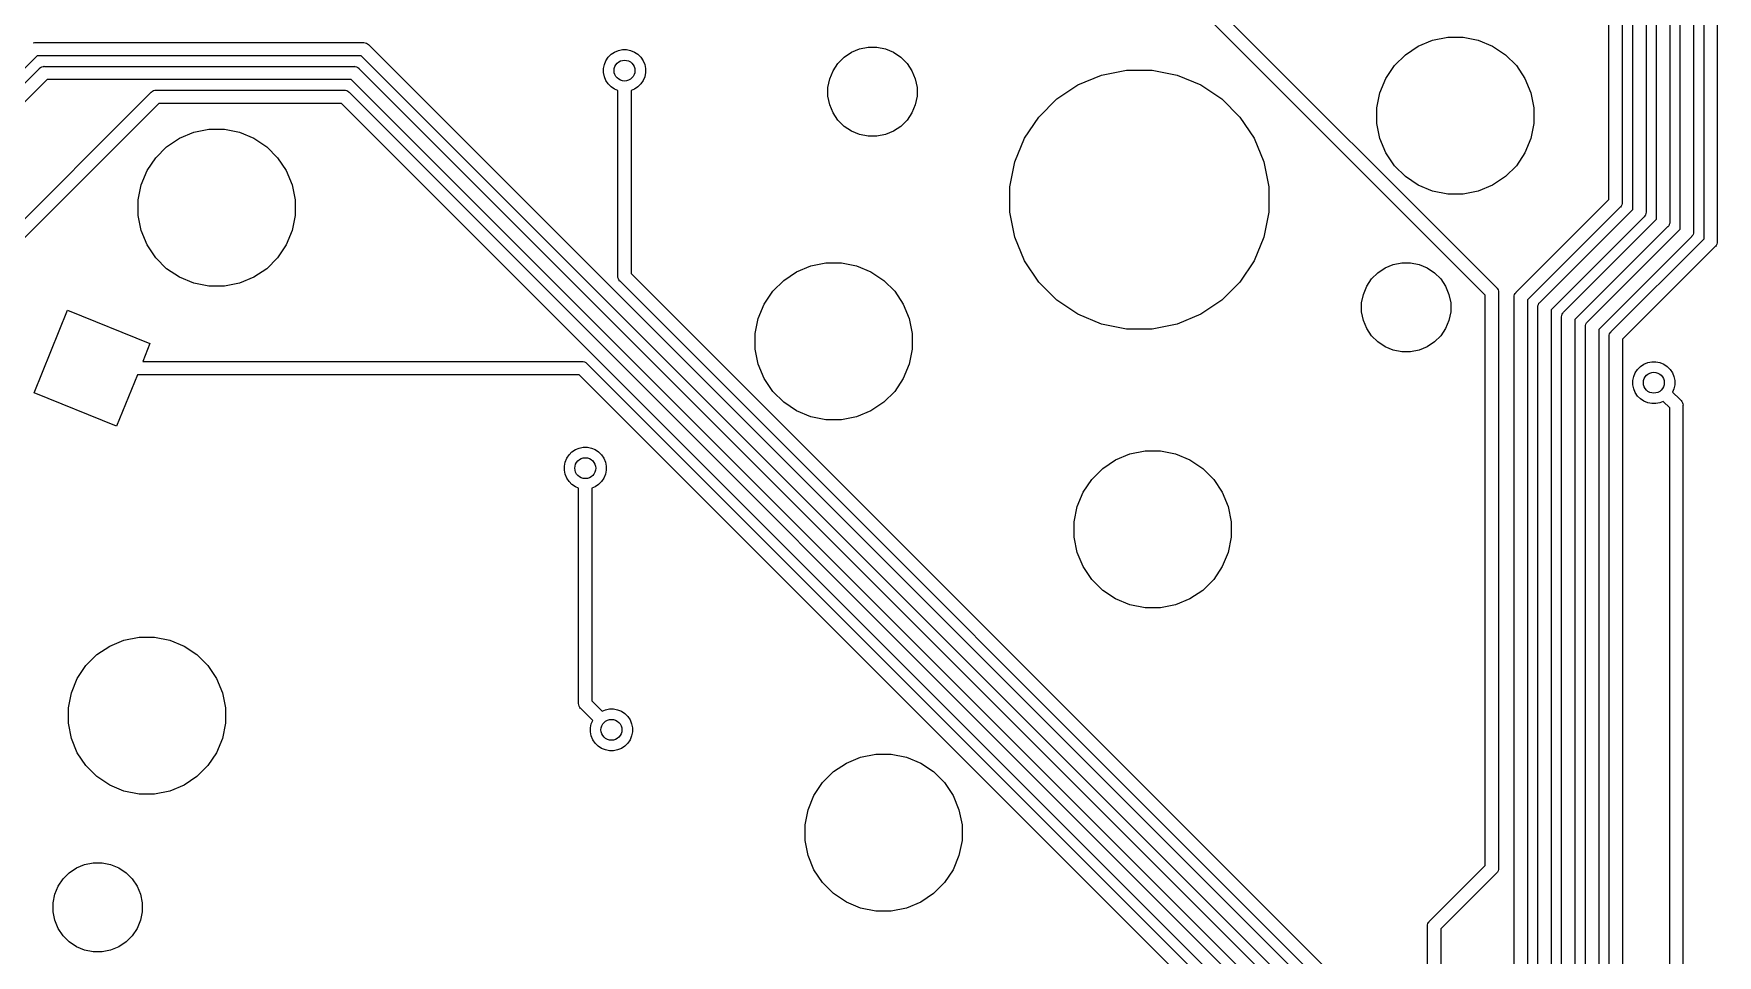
# Model space of a CAD drawing. Extents: x 0.3 to 11, y -13.3 to 4.6.
# Drawn here: x 3.765 to 5.032, y -3.102 to -2.408 of the extents above; entities that cross this region are included whole.
import ezdxf

# ---------------------------------------------------------------- set-up
doc = ezdxf.new("R2010")
doc.units = 0
doc.header["$MEASUREMENT"] = 0
doc.layers.add('BLACK', color=7, linetype='CONTINUOUS')

msp = doc.modelspace()

# ---------------------------------------------------------------- linework, layer by layer
at = {"layer": 'BLACK', "linetype": 'CONTINUOUS'}
for p, q in [((4.52874, -2.26198), (4.8658, -2.59904)), ((5.02201, -2.56251), (5.02201, -2.26687)), ((5.03201, -2.26505), (5.03201, -2.56433)), ((4.85744, -2.60482), (4.52038, -2.26776)), ((5.01413, -2.34166), (5.01413, -2.55693)), ((4.98626, -2.5477), (4.98626, -2.35089)), ((4.99626, -2.34906), (4.99626, -2.54952)), ((5.00413, -2.5551), (5.00413, -2.34348)), ((4.95051, -2.53289), (4.95051, -2.3657)), ((4.96051, -2.36387), (4.96051, -2.53472)), ((4.96838, -2.5403), (4.96838, -2.35829)), ((4.97838, -2.35647), (4.97838, -2.54212)), ((3.76492, -2.41484), (3.7659, -2.41474)), ((3.7659, -2.41474), (3.76615, -2.41476)), ((3.76615, -2.41476), (4.01346, -2.41476)), ((4.01346, -2.41476), (4.01371, -2.41474)), ((4.01371, -2.41474), (4.01469, -2.41484)), ((4.01469, -2.41484), (4.01563, -2.41512)), ((4.01563, -2.41512), (4.0165, -2.41559)), ((4.0165, -2.41559), (4.01726, -2.41621)), ((4.01726, -2.41621), (4.01742, -2.4164)), ((4.01742, -2.4164), (4.77899, -3.17797)), ((4.38662, -2.41955), (4.39309, -2.41827)), ((4.39309, -2.41827), (4.39969, -2.41827)), ((4.39969, -2.41827), (4.40616, -2.41955)), ((4.79734, -2.42386), (4.80701, -2.4174)), ((4.80701, -2.4174), (4.81776, -2.41295)), ((4.81776, -2.41295), (4.82917, -2.41068)), ((4.82917, -2.41068), (4.8408, -2.41068)), ((4.8408, -2.41068), (4.85221, -2.41295)), ((4.85221, -2.41295), (4.86296, -2.4174)), ((4.86296, -2.4174), (4.87263, -2.42386)), ((3.76797, -2.42476), (3.71063, -2.4821)), ((4.01164, -2.42476), (3.76797, -2.42476)), ((4.77191, -3.18504), (4.01164, -2.42476)), ((4.19409, -2.43428), (4.1947, -2.43123)), ((4.1947, -2.43123), (4.19589, -2.42837)), ((4.19589, -2.42837), (4.19761, -2.42579)), ((4.19761, -2.42579), (4.1998, -2.42359)), ((4.1998, -2.42359), (4.20238, -2.42187)), ((4.20238, -2.42187), (4.20525, -2.42068)), ((4.20525, -2.42068), (4.20829, -2.42008)), ((4.20829, -2.42008), (4.21139, -2.42008)), ((4.21139, -2.42008), (4.21444, -2.42068)), ((4.21444, -2.42068), (4.2173, -2.42187)), ((4.2173, -2.42187), (4.21988, -2.42359)), ((4.21988, -2.42359), (4.22207, -2.42579)), ((4.22207, -2.42579), (4.2238, -2.42837)), ((4.2238, -2.42837), (4.22499, -2.43123)), ((4.22499, -2.43123), (4.22559, -2.43428)), ((4.3667, -2.4359), (4.37037, -2.43041)), ((4.37037, -2.43041), (4.37504, -2.42574)), ((4.37504, -2.42574), (4.38052, -2.42208)), ((4.38052, -2.42208), (4.38662, -2.41955)), ((4.40616, -2.41955), (4.41226, -2.42208)), ((4.41226, -2.42208), (4.41775, -2.42574)), ((4.41775, -2.42574), (4.42241, -2.43041)), ((4.42241, -2.43041), (4.42608, -2.4359)), ((4.78265, -2.44176), (4.78911, -2.43209)), ((4.78911, -2.43209), (4.79734, -2.42386)), ((4.87263, -2.42386), (4.88085, -2.43209)), ((4.88085, -2.43209), (4.88732, -2.44176)), ((3.65752, -2.54635), (3.7696, -2.43428)), ((3.77538, -2.44264), (3.6633, -2.55471)), ((3.7696, -2.43428), (3.76975, -2.43408)), ((3.76975, -2.43408), (3.77051, -2.43346)), ((3.77051, -2.43346), (3.77138, -2.433)), ((3.77138, -2.433), (3.77232, -2.43271)), ((3.77232, -2.43271), (3.77306, -2.43264)), ((3.77306, -2.43264), (3.7733, -2.43261)), ((3.7733, -2.43261), (3.77355, -2.43264)), ((3.77355, -2.43264), (4.00606, -2.43264)), ((4.00423, -2.44264), (3.77538, -2.44264)), ((4.75404, -3.19244), (4.00423, -2.44264)), ((4.00606, -2.43264), (4.0063, -2.43261)), ((4.0063, -2.43261), (4.00655, -2.43264)), ((4.00655, -2.43264), (4.00728, -2.43271)), ((4.00728, -2.43271), (4.00823, -2.433)), ((4.00823, -2.433), (4.0091, -2.43346)), ((4.0091, -2.43346), (4.00986, -2.43408)), ((4.00986, -2.43408), (4.01001, -2.43428)), ((4.01001, -2.43428), (4.76111, -3.18537)), ((4.19409, -2.43738), (4.19409, -2.43428)), ((4.1947, -2.44042), (4.19409, -2.43738)), ((4.19589, -2.44329), (4.1947, -2.44042)), ((4.19761, -2.44587), (4.19589, -2.44329)), ((4.2238, -2.44329), (4.22207, -2.44587)), ((4.22499, -2.44042), (4.2238, -2.44329)), ((4.22559, -2.43738), (4.22499, -2.44042)), ((4.22559, -2.43428), (4.22559, -2.43738)), ((4.36289, -2.44847), (4.36418, -2.44199)), ((4.36418, -2.44199), (4.3667, -2.4359)), ((4.42608, -2.4359), (4.4286, -2.44199)), ((4.4286, -2.44199), (4.42989, -2.44847)), ((4.551, -2.44653), (4.56874, -2.43919)), ((4.56874, -2.43919), (4.58756, -2.43544)), ((4.58756, -2.43544), (4.60676, -2.43544)), ((4.60676, -2.43544), (4.62558, -2.43919)), ((4.62558, -2.43919), (4.64332, -2.44653)), ((4.7782, -2.45251), (4.78265, -2.44176)), ((4.88732, -2.44176), (4.89177, -2.45251)), ((3.72223, -2.58369), (3.85377, -2.45215)), ((3.85377, -2.45215), (3.85393, -2.45196)), ((3.85393, -2.45196), (3.85469, -2.45133)), ((3.85469, -2.45133), (3.85556, -2.45087)), ((3.85556, -2.45087), (3.8565, -2.45058)), ((3.8565, -2.45058), (3.85748, -2.45049)), ((3.85748, -2.45049), (3.85773, -2.45051)), ((3.85773, -2.45051), (3.99865, -2.45051)), ((3.99865, -2.45051), (3.9989, -2.45049)), ((3.9989, -2.45049), (3.99915, -2.45051)), ((3.99915, -2.45051), (3.99988, -2.45058)), ((3.99988, -2.45058), (4.00082, -2.45087)), ((4.00082, -2.45087), (4.00169, -2.45133)), ((4.00169, -2.45133), (4.00245, -2.45196)), ((4.00245, -2.45196), (4.00261, -2.45215)), ((4.00261, -2.45215), (4.73745, -3.18699)), ((4.1998, -2.44806), (4.19761, -2.44587)), ((4.20238, -2.44978), (4.1998, -2.44806)), ((4.20484, -2.4508), (4.20238, -2.44978)), ((4.20484, -2.45834), (4.20484, -2.4508)), ((4.2173, -2.44978), (4.21484, -2.4508)), ((4.21484, -2.4508), (4.21484, -2.58855)), ((4.21988, -2.44806), (4.2173, -2.44978)), ((4.22207, -2.44587), (4.21988, -2.44806)), ((4.36289, -2.45507), (4.36289, -2.44847)), ((4.36418, -2.46154), (4.36289, -2.45507)), ((4.42989, -2.45507), (4.4286, -2.46154)), ((4.42989, -2.44847), (4.42989, -2.45507)), ((4.52147, -2.47077), (4.53505, -2.45719)), ((4.53505, -2.45719), (4.551, -2.44653)), ((4.64332, -2.44653), (4.65928, -2.45719)), ((4.65928, -2.45719), (4.67285, -2.47077)), ((4.77593, -2.46392), (4.7782, -2.45251)), ((4.89177, -2.45251), (4.89404, -2.46392)), ((3.85955, -2.46051), (3.73059, -2.58947)), ((3.99683, -2.46051), (3.85955, -2.46051)), ((4.73038, -3.19406), (3.99683, -2.46051)), ((4.20484, -2.59037), (4.20484, -2.45834)), ((4.20484, -2.45834), (4.20484, -2.45834)), ((4.3667, -2.46763), (4.36418, -2.46154)), ((4.37037, -2.47312), (4.3667, -2.46763)), ((4.42608, -2.46763), (4.42241, -2.47312)), ((4.4286, -2.46154), (4.42608, -2.46763)), ((4.77593, -2.47555), (4.77593, -2.46392)), ((4.89404, -2.46392), (4.89404, -2.47555)), ((3.875, -2.4867), (3.88574, -2.48224)), ((3.88574, -2.48224), (3.89715, -2.47997)), ((3.89715, -2.47997), (3.90879, -2.47997)), ((3.90879, -2.47997), (3.9202, -2.48224)), ((3.9202, -2.48224), (3.93094, -2.4867)), ((4.37504, -2.47779), (4.37037, -2.47312)), ((4.38052, -2.48145), (4.37504, -2.47779)), ((4.38662, -2.48398), (4.38052, -2.48145)), ((4.41226, -2.48145), (4.40616, -2.48398)), ((4.41775, -2.47779), (4.41226, -2.48145)), ((4.42241, -2.47312), (4.41775, -2.47779)), ((4.51081, -2.48673), (4.52147, -2.47077)), ((4.67285, -2.47077), (4.68351, -2.48673)), ((4.7782, -2.48696), (4.77593, -2.47555)), ((4.89404, -2.47555), (4.89177, -2.48696)), ((3.8571, -2.50138), (3.86533, -2.49316)), ((3.86533, -2.49316), (3.875, -2.4867)), ((3.93094, -2.4867), (3.94062, -2.49316)), ((3.94062, -2.49316), (3.94884, -2.50138)), ((4.39309, -2.48527), (4.38662, -2.48398)), ((4.39969, -2.48527), (4.39309, -2.48527)), ((4.40616, -2.48398), (4.39969, -2.48527)), ((4.50346, -2.50446), (4.51081, -2.48673)), ((4.68351, -2.48673), (4.69086, -2.50446)), ((4.78265, -2.49771), (4.7782, -2.48696)), ((4.89177, -2.48696), (4.88732, -2.49771)), ((3.85064, -2.51106), (3.8571, -2.50138)), ((3.94884, -2.50138), (3.9553, -2.51106)), ((4.49972, -2.52328), (4.50346, -2.50446)), ((4.69086, -2.50446), (4.6946, -2.52328)), ((4.78911, -2.50738), (4.78265, -2.49771)), ((4.79734, -2.51561), (4.78911, -2.50738)), ((4.88085, -2.50738), (4.87263, -2.51561)), ((4.88732, -2.49771), (4.88085, -2.50738)), ((3.84618, -2.5218), (3.85064, -2.51106)), ((3.9553, -2.51106), (3.95976, -2.5218)), ((4.80701, -2.52207), (4.79734, -2.51561)), ((4.87263, -2.51561), (4.86296, -2.52207)), ((3.84392, -2.53321), (3.84618, -2.5218)), ((3.84392, -2.54485), (3.84392, -2.53321)), ((3.95976, -2.5218), (3.96203, -2.53321)), ((3.96203, -2.53321), (3.96203, -2.54485)), ((4.49972, -2.54248), (4.49972, -2.52328)), ((4.6946, -2.52328), (4.6946, -2.54248)), ((4.81776, -2.52652), (4.80701, -2.52207)), ((4.82917, -2.52879), (4.81776, -2.52652)), ((4.8408, -2.52879), (4.82917, -2.52879)), ((4.85221, -2.52652), (4.8408, -2.52879)), ((4.86296, -2.52207), (4.85221, -2.52652)), ((4.88077, -2.60263), (4.95051, -2.53289)), ((3.84618, -2.55625), (3.84392, -2.54485)), ((3.96203, -2.54485), (3.95976, -2.55625)), ((4.50346, -2.5613), (4.49972, -2.54248)), ((4.6946, -2.54248), (4.69086, -2.5613)), ((4.95887, -2.53867), (4.88913, -2.60841)), ((4.89865, -2.61003), (4.96838, -2.5403)), ((4.97674, -2.54608), (4.90701, -2.61581)), ((4.95906, -2.53852), (4.95887, -2.53867)), ((4.95968, -2.53775), (4.95906, -2.53852)), ((4.96015, -2.53689), (4.95968, -2.53775)), ((4.96043, -2.53594), (4.96015, -2.53689)), ((4.96051, -2.53521), (4.96043, -2.53594)), ((4.96051, -2.53472), (4.96053, -2.53496)), ((4.96053, -2.53496), (4.96051, -2.53521)), ((4.96051, -2.53521), (4.96051, -2.53521)), ((4.97693, -2.54592), (4.97674, -2.54608)), ((4.97756, -2.54516), (4.97693, -2.54592)), ((4.97788, -2.54456), (4.97756, -2.54516)), ((4.97802, -2.54429), (4.97788, -2.54456)), ((4.97831, -2.54335), (4.97802, -2.54429)), ((4.97841, -2.54237), (4.97831, -2.54335)), ((4.97838, -2.54212), (4.97841, -2.54237)), ((3.85064, -2.567), (3.84618, -2.55625)), ((3.95976, -2.55625), (3.9553, -2.567)), ((4.91652, -2.61743), (4.98626, -2.5477)), ((4.99462, -2.55348), (4.92488, -2.62321)), ((4.9344, -2.62484), (5.00413, -2.5551)), ((4.99481, -2.55332), (4.99462, -2.55348)), ((4.99543, -2.55256), (4.99481, -2.55332)), ((4.9959, -2.55169), (4.99543, -2.55256)), ((4.99618, -2.55075), (4.9959, -2.55169)), ((4.99628, -2.54977), (4.99618, -2.55075)), ((4.99618, -2.55075), (4.99618, -2.55075)), ((4.99626, -2.54952), (4.99628, -2.54977)), ((5.01406, -2.55815), (5.01377, -2.5591)), ((5.01415, -2.55717), (5.01406, -2.55815)), ((5.01413, -2.55693), (5.01415, -2.55717)), ((3.8571, -2.57667), (3.85064, -2.567)), ((3.9553, -2.567), (3.94884, -2.57667)), ((4.51081, -2.57904), (4.50346, -2.5613)), ((4.69086, -2.5613), (4.68351, -2.57904)), ((5.01249, -2.56088), (4.94276, -2.63062)), ((4.95227, -2.63224), (5.02201, -2.56251)), ((5.03037, -2.56829), (4.96063, -2.63802)), ((5.01268, -2.56073), (5.01249, -2.56088)), ((5.01331, -2.55997), (5.01268, -2.56073)), ((5.01353, -2.55955), (5.01331, -2.55997)), ((5.01377, -2.5591), (5.01353, -2.55955)), ((5.03056, -2.56813), (5.03037, -2.56829)), ((5.03118, -2.56737), (5.03056, -2.56813)), ((5.03165, -2.5665), (5.03118, -2.56737)), ((5.03193, -2.56556), (5.03165, -2.5665)), ((5.03201, -2.56482), (5.03193, -2.56556)), ((5.03201, -2.56433), (5.03203, -2.56458)), ((5.03203, -2.56458), (5.03201, -2.56482)), ((5.03201, -2.56482), (5.03201, -2.56482)), ((3.86533, -2.5849), (3.8571, -2.57667)), ((3.94884, -2.57667), (3.94062, -2.5849)), ((4.33926, -2.58722), (4.35, -2.58277)), ((4.35, -2.58277), (4.36141, -2.5805)), ((4.36141, -2.5805), (4.37305, -2.5805)), ((4.37305, -2.5805), (4.38445, -2.58277)), ((4.38445, -2.58277), (4.3952, -2.58722)), ((4.52147, -2.595), (4.51081, -2.57904)), ((4.68351, -2.57904), (4.67285, -2.595)), ((4.78206, -2.58431), (4.78816, -2.58178)), ((4.78816, -2.58178), (4.79463, -2.5805)), ((4.79463, -2.5805), (4.80123, -2.5805)), ((4.80123, -2.5805), (4.8077, -2.58178)), ((4.8077, -2.58178), (4.8138, -2.58431)), ((3.875, -2.59136), (3.86533, -2.5849)), ((3.88574, -2.59581), (3.875, -2.59136)), ((3.89715, -2.59808), (3.88574, -2.59581)), ((3.9202, -2.59581), (3.90879, -2.59808)), ((3.93094, -2.59136), (3.9202, -2.59581)), ((3.94062, -2.5849), (3.93094, -2.59136)), ((4.20482, -2.59062), (4.20484, -2.59037)), ((4.20484, -2.59086), (4.20482, -2.59062)), ((4.20491, -2.5916), (4.20484, -2.59086)), ((4.2052, -2.59254), (4.20491, -2.5916)), ((4.20567, -2.59341), (4.2052, -2.59254)), ((4.20629, -2.59417), (4.20567, -2.59341)), ((4.20648, -2.59433), (4.20629, -2.59417)), ((4.784, -3.17185), (4.20648, -2.59433)), ((4.21484, -2.58855), (4.79107, -3.16478)), ((4.32136, -2.60191), (4.32958, -2.59368)), ((4.32958, -2.59368), (4.33926, -2.58722)), ((4.3952, -2.58722), (4.40487, -2.59368)), ((4.40487, -2.59368), (4.4131, -2.60191)), ((4.53505, -2.60857), (4.52147, -2.595)), ((4.67285, -2.595), (4.65928, -2.60857)), ((4.76824, -2.59813), (4.77191, -2.59264)), ((4.77191, -2.59264), (4.77657, -2.58798)), ((4.77657, -2.58798), (4.78206, -2.58431)), ((4.8138, -2.58431), (4.81928, -2.58798)), ((4.81928, -2.58798), (4.82395, -2.59264)), ((4.82395, -2.59264), (4.82762, -2.59813)), ((3.90879, -2.59808), (3.89715, -2.59808)), ((4.31489, -2.61158), (4.32136, -2.60191)), ((4.4131, -2.60191), (4.41956, -2.61158)), ((4.551, -2.61923), (4.53505, -2.60857)), ((4.65928, -2.60857), (4.64332, -2.61923)), ((4.76443, -2.6107), (4.76572, -2.60423)), ((4.76572, -2.60423), (4.76824, -2.59813)), ((4.82762, -2.59813), (4.83014, -2.60423)), ((4.83014, -2.60423), (4.83143, -2.6107)), ((4.85744, -3.03407), (4.85744, -2.60482)), ((4.8658, -2.59904), (4.86599, -2.5992)), ((4.86599, -2.5992), (4.86636, -2.59965)), ((4.86636, -2.59965), (4.86662, -2.59996)), ((4.86662, -2.59996), (4.86708, -2.60083)), ((4.86708, -2.60083), (4.86737, -2.60177)), ((4.86737, -2.60177), (4.86746, -2.60275)), ((4.86746, -2.60275), (4.86744, -2.603)), ((4.86744, -2.603), (4.86744, -3.0359)), ((4.87911, -2.60634), (4.87921, -2.60536)), ((4.87913, -2.60658), (4.87911, -2.60634)), ((4.87913, -3.9957), (4.87913, -2.60658)), ((4.87921, -2.60536), (4.87949, -2.60441)), ((4.87949, -2.60441), (4.87996, -2.60354)), ((4.87996, -2.60354), (4.88042, -2.60297)), ((4.88042, -2.60297), (4.88058, -2.60278)), ((4.88058, -2.60278), (4.88077, -2.60263)), ((4.88913, -2.60841), (4.88913, -3.99387)), ((3.76567, -2.67822), (3.79074, -2.61617)), ((3.79074, -2.61617), (3.8528, -2.64124)), ((4.31044, -2.62233), (4.31489, -2.61158)), ((4.41956, -2.61158), (4.42401, -2.62233)), ((4.56874, -2.62658), (4.551, -2.61923)), ((4.64332, -2.61923), (4.62558, -2.62658)), ((4.76443, -2.6173), (4.76443, -2.6107)), ((4.76572, -2.62377), (4.76443, -2.6173)), ((4.83143, -2.6173), (4.83014, -2.62377)), ((4.83143, -2.6107), (4.83143, -2.6173)), ((4.89698, -2.61374), (4.89708, -2.61276)), ((4.89701, -2.61399), (4.89698, -2.61374)), ((4.89701, -3.91515), (4.89701, -2.61399)), ((4.89708, -2.61276), (4.89737, -2.61182)), ((4.89737, -2.61182), (4.89783, -2.61095)), ((4.89783, -2.61095), (4.89819, -2.61051)), ((4.89819, -2.61051), (4.89846, -2.61019)), ((4.89846, -2.61019), (4.89865, -2.61003)), ((4.90701, -2.61581), (4.90701, -3.91332)), ((4.91486, -2.62114), (4.91496, -2.62016)), ((4.91488, -2.62139), (4.91486, -2.62114)), ((4.91488, -3.8346), (4.91488, -2.62139)), ((4.91496, -2.62016), (4.91524, -2.61922)), ((4.91524, -2.61922), (4.91571, -2.61835)), ((4.91571, -2.61835), (4.91596, -2.61804)), ((4.91596, -2.61804), (4.91633, -2.61759)), ((4.91633, -2.61759), (4.91652, -2.61743)), ((4.30817, -2.63374), (4.31044, -2.62233)), ((4.30817, -2.64537), (4.30817, -2.63374)), ((4.42401, -2.62233), (4.42628, -2.63374)), ((4.42628, -2.63374), (4.42628, -2.64537)), ((4.58756, -2.63032), (4.56874, -2.62658)), ((4.60676, -2.63032), (4.58756, -2.63032)), ((4.62558, -2.62658), (4.60676, -2.63032)), ((4.76824, -2.62987), (4.76572, -2.62377)), ((4.77191, -2.63535), (4.76824, -2.62987)), ((4.82762, -2.62987), (4.82395, -2.63535)), ((4.83014, -2.62377), (4.82762, -2.62987)), ((4.92488, -2.62321), (4.92488, -3.83277)), ((4.93273, -2.62855), (4.93283, -2.62757)), ((4.93276, -2.62879), (4.93273, -2.62855)), ((4.93276, -3.75798), (4.93276, -2.62879)), ((4.93283, -2.62757), (4.93312, -2.62662)), ((4.93312, -2.62662), (4.93358, -2.62576)), ((4.93358, -2.62576), (4.9338, -2.62549)), ((4.9338, -2.62549), (4.9342, -2.62499)), ((4.9342, -2.62499), (4.9344, -2.62484)), ((4.94276, -2.63062), (4.94276, -3.75616)), ((4.9507, -2.63497), (4.95099, -2.63403)), ((4.95099, -2.63403), (4.95145, -2.63316)), ((4.95145, -2.63316), (4.95192, -2.63259)), ((4.95192, -2.63259), (4.95208, -2.6324)), ((4.95208, -2.6324), (4.95227, -2.63224)), ((3.8528, -2.64124), (3.84735, -2.65473)), ((4.31044, -2.65678), (4.30817, -2.64537)), ((4.42628, -2.64537), (4.42401, -2.65678)), ((4.77657, -2.64002), (4.77191, -2.63535)), ((4.78206, -2.64368), (4.77657, -2.64002)), ((4.78816, -2.64621), (4.78206, -2.64368)), ((4.79463, -2.6475), (4.78816, -2.64621)), ((4.8077, -2.64621), (4.80123, -2.6475)), ((4.8138, -2.64368), (4.8077, -2.64621)), ((4.81928, -2.64002), (4.8138, -2.64368)), ((4.82395, -2.63535), (4.81928, -2.64002)), ((4.95061, -2.63595), (4.9507, -2.63497)), ((4.95063, -2.6362), (4.95061, -2.63595)), ((4.95063, -3.67743), (4.95063, -2.6362)), ((4.96063, -2.63802), (4.96063, -3.67561)), ((3.84735, -2.65473), (4.1776, -2.65473)), ((4.1776, -2.65473), (4.17784, -2.65471)), ((4.17784, -2.65471), (4.17809, -2.65473)), ((4.17809, -2.65473), (4.17882, -2.65481)), ((4.17882, -2.65481), (4.17977, -2.65509)), ((4.17977, -2.65509), (4.18063, -2.65556)), ((4.18063, -2.65556), (4.1814, -2.65618)), ((4.1814, -2.65618), (4.18155, -2.65637)), ((4.18155, -2.65637), (4.75848, -3.2333)), ((4.31489, -2.66753), (4.31044, -2.65678)), ((4.42401, -2.65678), (4.41956, -2.66753)), ((4.80123, -2.6475), (4.79463, -2.6475)), ((4.97202, -2.66067), (4.97422, -2.65848)), ((4.97422, -2.65848), (4.97679, -2.65676)), ((4.97679, -2.65676), (4.97966, -2.65557)), ((4.97966, -2.65557), (4.9827, -2.65496)), ((4.9827, -2.65496), (4.98581, -2.65496)), ((4.98581, -2.65496), (4.98885, -2.65557)), ((4.98885, -2.65557), (4.99171, -2.65676)), ((4.99171, -2.65676), (4.99429, -2.65848)), ((4.99429, -2.65848), (4.99649, -2.66067)), ((3.84331, -2.66473), (3.82772, -2.7033)), ((4.17577, -2.66473), (3.84331, -2.66473)), ((4.75012, -3.23908), (4.17577, -2.66473)), ((4.32136, -2.6772), (4.31489, -2.66753)), ((4.41956, -2.66753), (4.4131, -2.6772)), ((4.96851, -2.66916), (4.96911, -2.66612)), ((4.96851, -2.67226), (4.96851, -2.66916)), ((4.96911, -2.67531), (4.96851, -2.67226)), ((4.96911, -2.66612), (4.9703, -2.66325)), ((4.9703, -2.66325), (4.97202, -2.66067)), ((4.99649, -2.66067), (4.99821, -2.66325)), ((4.99821, -2.66325), (4.9994, -2.66612)), ((4.9994, -2.66612), (5, -2.66916)), ((5, -2.67226), (4.9994, -2.67531)), ((5, -2.66916), (5, -2.67226)), ((3.82772, -2.7033), (3.76567, -2.67822)), ((4.32958, -2.68543), (4.32136, -2.6772)), ((4.33926, -2.69189), (4.32958, -2.68543)), ((4.40487, -2.68543), (4.3952, -2.69189)), ((4.4131, -2.6772), (4.40487, -2.68543)), ((4.9703, -2.67817), (4.96911, -2.67531)), ((4.97202, -2.68075), (4.9703, -2.67817)), ((4.97422, -2.68294), (4.97202, -2.68075)), ((4.97679, -2.68467), (4.97422, -2.68294)), ((4.97966, -2.68585), (4.97679, -2.68467)), ((4.99131, -2.68484), (4.98885, -2.68585)), ((4.99618, -2.68971), (4.99131, -2.68484)), ((4.9994, -2.67531), (4.99838, -2.67776)), ((4.99838, -2.67776), (5.00371, -2.6831)), ((5.00371, -2.6831), (5.00371, -2.6831)), ((5.00371, -2.6831), (5.00454, -2.68393)), ((5.00454, -2.68393), (5.00473, -2.68409)), ((5.00473, -2.68409), (5.00536, -2.68485)), ((5.00536, -2.68485), (5.00582, -2.68572)), ((4.35, -2.69634), (4.33926, -2.69189)), ((4.36141, -2.69861), (4.35, -2.69634)), ((4.38445, -2.69634), (4.37305, -2.69861)), ((4.3952, -2.69189), (4.38445, -2.69634)), ((4.9827, -2.68646), (4.97966, -2.68585)), ((4.98581, -2.68646), (4.9827, -2.68646)), ((4.98885, -2.68585), (4.98581, -2.68646)), ((4.99618, -3.60983), (4.99618, -2.68971)), ((5.00582, -2.68572), (5.00582, -2.68572)), ((5.00582, -2.68572), (5.00611, -2.68666)), ((5.00611, -2.68666), (5.00621, -2.68764)), ((5.00621, -2.68764), (5.00618, -2.68788)), ((5.00618, -2.68788), (5.00618, -3.60983)), ((4.37305, -2.69861), (4.36141, -2.69861)), ((4.16808, -2.725), (4.17028, -2.72281)), ((4.17028, -2.72281), (4.17286, -2.72108)), ((4.17286, -2.72108), (4.17572, -2.7199)), ((4.17572, -2.7199), (4.17876, -2.71929)), ((4.17876, -2.71929), (4.18187, -2.71929)), ((4.18187, -2.71929), (4.18491, -2.7199)), ((4.18491, -2.7199), (4.18777, -2.72108)), ((4.18777, -2.72108), (4.19035, -2.72281)), ((4.19035, -2.72281), (4.19255, -2.725)), ((4.59004, -2.72434), (4.60145, -2.72207)), ((4.60145, -2.72207), (4.61308, -2.72207)), ((4.61308, -2.72207), (4.62449, -2.72434)), ((4.16457, -2.73349), (4.16517, -2.73045)), ((4.16457, -2.73659), (4.16457, -2.73349)), ((4.16517, -2.73045), (4.16636, -2.72758)), ((4.16636, -2.72758), (4.16808, -2.725)), ((4.19255, -2.725), (4.19427, -2.72758)), ((4.19427, -2.72758), (4.19546, -2.73045)), ((4.19546, -2.73045), (4.19606, -2.73349)), ((4.19606, -2.73349), (4.19606, -2.73659)), ((4.56139, -2.74348), (4.56962, -2.73525)), ((4.56962, -2.73525), (4.57929, -2.72879)), ((4.57929, -2.72879), (4.59004, -2.72434)), ((4.62449, -2.72434), (4.63524, -2.72879)), ((4.63524, -2.72879), (4.64491, -2.73525)), ((4.64491, -2.73525), (4.65314, -2.74348)), ((4.16517, -2.73963), (4.16457, -2.73659)), ((4.16636, -2.7425), (4.16517, -2.73963)), ((4.16808, -2.74508), (4.16636, -2.7425)), ((4.17028, -2.74727), (4.16808, -2.74508)), ((4.17286, -2.749), (4.17028, -2.74727)), ((4.19035, -2.74727), (4.18777, -2.749)), ((4.19255, -2.74508), (4.19035, -2.74727)), ((4.19427, -2.7425), (4.19255, -2.74508)), ((4.19546, -2.73963), (4.19427, -2.7425)), ((4.19606, -2.73659), (4.19546, -2.73963)), ((4.55493, -2.75315), (4.56139, -2.74348)), ((4.65314, -2.74348), (4.6596, -2.75315)), ((4.17531, -2.75001), (4.17286, -2.749)), ((4.17532, -2.91196), (4.17531, -2.75001)), ((4.18777, -2.749), (4.18531, -2.75001)), ((4.18531, -2.75001), (4.18531, -2.91013)), ((4.55048, -2.7639), (4.55493, -2.75315)), ((4.6596, -2.75315), (4.66405, -2.7639)), ((4.54821, -2.7753), (4.55048, -2.7639)), ((4.66405, -2.7639), (4.66632, -2.7753)), ((4.54821, -2.78694), (4.54821, -2.7753)), ((4.66632, -2.7753), (4.66632, -2.78694)), ((4.55048, -2.79835), (4.54821, -2.78694)), ((4.55493, -2.80909), (4.55048, -2.79835)), ((4.66405, -2.79835), (4.6596, -2.80909)), ((4.66632, -2.78694), (4.66405, -2.79835)), ((4.56139, -2.81877), (4.55493, -2.80909)), ((4.6596, -2.80909), (4.65314, -2.81877)), ((4.56962, -2.82699), (4.56139, -2.81877)), ((4.65314, -2.81877), (4.64491, -2.82699)), ((4.57929, -2.83345), (4.56962, -2.82699)), ((4.59004, -2.83791), (4.57929, -2.83345)), ((4.63524, -2.83345), (4.62449, -2.83791)), ((4.64491, -2.82699), (4.63524, -2.83345)), ((4.60145, -2.84018), (4.59004, -2.83791)), ((4.61308, -2.84018), (4.60145, -2.84018)), ((4.62449, -2.83791), (4.61308, -2.84018)), ((3.83324, -2.86442), (3.84465, -2.86215)), ((3.84465, -2.86215), (3.85629, -2.86215)), ((3.85629, -2.86215), (3.8677, -2.86442)), ((3.8046, -2.88356), (3.81282, -2.87534)), ((3.81282, -2.87534), (3.8225, -2.86887)), ((3.8225, -2.86887), (3.83324, -2.86442)), ((3.8677, -2.86442), (3.87844, -2.86887)), ((3.87844, -2.86887), (3.88812, -2.87534)), ((3.88812, -2.87534), (3.89634, -2.88356)), ((3.79814, -2.89323), (3.8046, -2.88356)), ((3.89634, -2.88356), (3.9028, -2.89323)), ((3.79368, -2.90398), (3.79814, -2.89323)), ((3.9028, -2.89323), (3.90726, -2.90398)), ((3.79141, -2.91539), (3.79368, -2.90398)), ((3.90726, -2.90398), (3.90952, -2.91539)), ((4.17529, -2.9122), (4.17532, -2.91196)), ((4.17539, -2.91318), (4.17529, -2.9122)), ((4.17567, -2.91413), (4.17539, -2.91318)), ((4.18531, -2.91013), (4.19295, -2.91777)), ((3.79141, -2.92702), (3.79141, -2.91539)), ((3.90952, -2.91539), (3.90952, -2.92702)), ((4.17614, -2.915), (4.17567, -2.91413)), ((4.17627, -2.91515), (4.17614, -2.915)), ((4.17676, -2.91576), (4.17627, -2.91515)), ((4.17695, -2.91591), (4.17676, -2.91576)), ((4.18588, -2.92484), (4.17695, -2.91591)), ((4.18486, -2.9273), (4.18588, -2.92484)), ((4.19295, -2.91777), (4.19541, -2.91675)), ((4.19541, -2.91675), (4.19845, -2.91614)), ((4.19845, -2.91614), (4.20155, -2.91614)), ((4.20155, -2.91614), (4.20459, -2.91675)), ((4.20459, -2.91675), (4.20746, -2.91793)), ((4.20746, -2.91793), (4.21004, -2.91966)), ((4.21004, -2.91966), (4.21223, -2.92185)), ((4.21223, -2.92185), (4.21396, -2.92443)), ((4.21396, -2.92443), (4.21514, -2.9273)), ((3.79368, -2.93843), (3.79141, -2.92702)), ((3.79814, -2.94918), (3.79368, -2.93843)), ((3.90726, -2.93843), (3.9028, -2.94918)), ((3.90952, -2.92702), (3.90726, -2.93843)), ((4.18425, -2.93034), (4.18486, -2.9273)), ((4.18425, -2.93344), (4.18425, -2.93034)), ((4.18486, -2.93648), (4.18425, -2.93344)), ((4.18604, -2.93935), (4.18486, -2.93648)), ((4.21514, -2.93648), (4.21396, -2.93935)), ((4.21514, -2.9273), (4.21575, -2.93034)), ((4.21575, -2.93344), (4.21514, -2.93648)), ((4.21575, -2.93034), (4.21575, -2.93344)), ((3.8046, -2.95885), (3.79814, -2.94918)), ((3.9028, -2.94918), (3.89634, -2.95885)), ((4.18777, -2.94193), (4.18604, -2.93935)), ((4.18996, -2.94412), (4.18777, -2.94193)), ((4.19254, -2.94585), (4.18996, -2.94412)), ((4.19541, -2.94703), (4.19254, -2.94585)), ((4.19845, -2.94764), (4.19541, -2.94703)), ((4.20155, -2.94764), (4.19845, -2.94764)), ((4.20459, -2.94703), (4.20155, -2.94764)), ((4.20746, -2.94585), (4.20459, -2.94703)), ((4.21004, -2.94412), (4.20746, -2.94585)), ((4.21223, -2.94193), (4.21004, -2.94412)), ((4.21396, -2.93935), (4.21223, -2.94193)), ((4.38747, -2.95246), (4.39888, -2.95019)), ((4.39888, -2.95019), (4.41051, -2.95019)), ((4.41051, -2.95019), (4.42192, -2.95246)), ((3.81282, -2.96708), (3.8046, -2.95885)), ((3.89634, -2.95885), (3.88812, -2.96708)), ((4.35882, -2.9716), (4.36705, -2.96338)), ((4.36705, -2.96338), (4.37672, -2.95692)), ((4.37672, -2.95692), (4.38747, -2.95246)), ((4.42192, -2.95246), (4.43267, -2.95692)), ((4.43267, -2.95692), (4.44234, -2.96338)), ((4.44234, -2.96338), (4.45057, -2.9716)), ((3.8225, -2.97354), (3.81282, -2.96708)), ((3.83324, -2.97799), (3.8225, -2.97354)), ((3.87844, -2.97354), (3.8677, -2.97799)), ((3.88812, -2.96708), (3.87844, -2.97354)), ((4.35236, -2.98128), (4.35882, -2.9716)), ((4.45057, -2.9716), (4.45703, -2.98128)), ((3.84465, -2.98026), (3.83324, -2.97799)), ((3.85629, -2.98026), (3.84465, -2.98026)), ((3.8677, -2.97799), (3.85629, -2.98026)), ((4.34791, -2.99202), (4.35236, -2.98128)), ((4.45703, -2.98128), (4.46148, -2.99202)), ((4.34564, -3.00343), (4.34791, -2.99202)), ((4.46148, -2.99202), (4.46375, -3.00343)), ((4.34564, -3.01507), (4.34564, -3.00343)), ((4.46375, -3.00343), (4.46375, -3.01507)), ((4.34791, -3.02648), (4.34564, -3.01507)), ((4.35236, -3.03722), (4.34791, -3.02648)), ((4.46148, -3.02648), (4.45703, -3.03722)), ((4.46375, -3.01507), (4.46148, -3.02648)), ((3.78739, -3.04411), (3.79206, -3.03945)), ((3.79206, -3.03945), (3.79755, -3.03578)), ((3.79755, -3.03578), (3.80364, -3.03326)), ((3.80364, -3.03326), (3.81012, -3.03197)), ((3.81012, -3.03197), (3.81671, -3.03197)), ((3.81671, -3.03197), (3.82319, -3.03326)), ((3.82319, -3.03326), (3.82928, -3.03578)), ((3.82928, -3.03578), (3.83477, -3.03945)), ((3.83477, -3.03945), (3.83944, -3.04411)), ((4.35882, -3.0469), (4.35236, -3.03722)), ((4.45703, -3.03722), (4.45057, -3.0469)), ((4.81554, -3.07598), (4.85744, -3.03407)), ((4.8658, -3.03985), (4.8239, -3.08176)), ((4.86599, -3.0397), (4.8658, -3.03985)), ((4.86662, -3.03894), (4.86599, -3.0397)), ((4.86708, -3.03807), (4.86662, -3.03894)), ((4.86737, -3.03713), (4.86708, -3.03807)), ((4.86744, -3.03639), (4.86737, -3.03713)), ((4.86744, -3.0359), (4.86746, -3.03615)), ((4.86746, -3.03615), (4.86744, -3.03639)), ((4.86744, -3.03639), (4.86744, -3.03639)), ((3.7812, -3.0557), (3.78373, -3.0496)), ((3.78373, -3.0496), (3.78739, -3.04411)), ((3.83944, -3.04411), (3.8431, -3.0496)), ((3.8431, -3.0496), (3.84563, -3.0557)), ((4.36705, -3.05512), (4.35882, -3.0469)), ((4.45057, -3.0469), (4.44234, -3.05512)), ((3.77992, -3.06217), (3.7812, -3.0557)), ((3.77992, -3.06877), (3.77992, -3.06217)), ((3.84563, -3.0557), (3.84692, -3.06217)), ((3.84692, -3.06217), (3.84692, -3.06877)), ((4.37672, -3.06158), (4.36705, -3.05512)), ((4.38747, -3.06604), (4.37672, -3.06158)), ((4.43267, -3.06158), (4.42192, -3.06604)), ((4.44234, -3.05512), (4.43267, -3.06158)), ((3.7812, -3.07524), (3.77992, -3.06877)), ((3.78373, -3.08134), (3.7812, -3.07524)), ((3.84563, -3.07524), (3.8431, -3.08134)), ((3.84692, -3.06877), (3.84563, -3.07524)), ((4.39888, -3.0683), (4.38747, -3.06604)), ((4.41051, -3.0683), (4.39888, -3.0683)), ((4.42192, -3.06604), (4.41051, -3.0683)), ((4.81397, -3.0787), (4.81426, -3.07776)), ((4.81426, -3.07776), (4.81472, -3.07689)), ((4.81472, -3.07689), (4.81519, -3.07632)), ((4.81519, -3.07632), (4.81535, -3.07613)), ((4.81535, -3.07613), (4.81554, -3.07598)), ((3.78739, -3.08682), (3.78373, -3.08134)), ((3.79206, -3.09149), (3.78739, -3.08682)), ((3.83944, -3.08682), (3.83477, -3.09149)), ((3.8431, -3.08134), (3.83944, -3.08682)), ((4.81388, -3.07968), (4.81397, -3.0787)), ((4.8139, -3.07993), (4.81388, -3.07968)), ((4.8139, -3.17415), (4.8139, -3.07993)), ((4.8239, -3.08176), (4.8239, -3.17233)), ((3.79755, -3.09516), (3.79206, -3.09149)), ((3.80364, -3.09768), (3.79755, -3.09516)), ((3.81012, -3.09897), (3.80364, -3.09768)), ((3.81671, -3.09897), (3.81012, -3.09897)), ((3.82319, -3.09768), (3.81671, -3.09897)), ((3.82928, -3.09516), (3.82319, -3.09768)), ((3.83477, -3.09149), (3.82928, -3.09516))]:
    msp.add_line(p, q, dxfattribs=at)
at = {"layer": 'BLACK'}
for centre in [(4.20984, -2.43583), (4.98425, -2.67071), (4.18031, -2.73504), (4.2, -2.93189)]:
    msp.add_circle(centre, 0.00787, dxfattribs=at)

doc.saveas('drawing.dxf')
